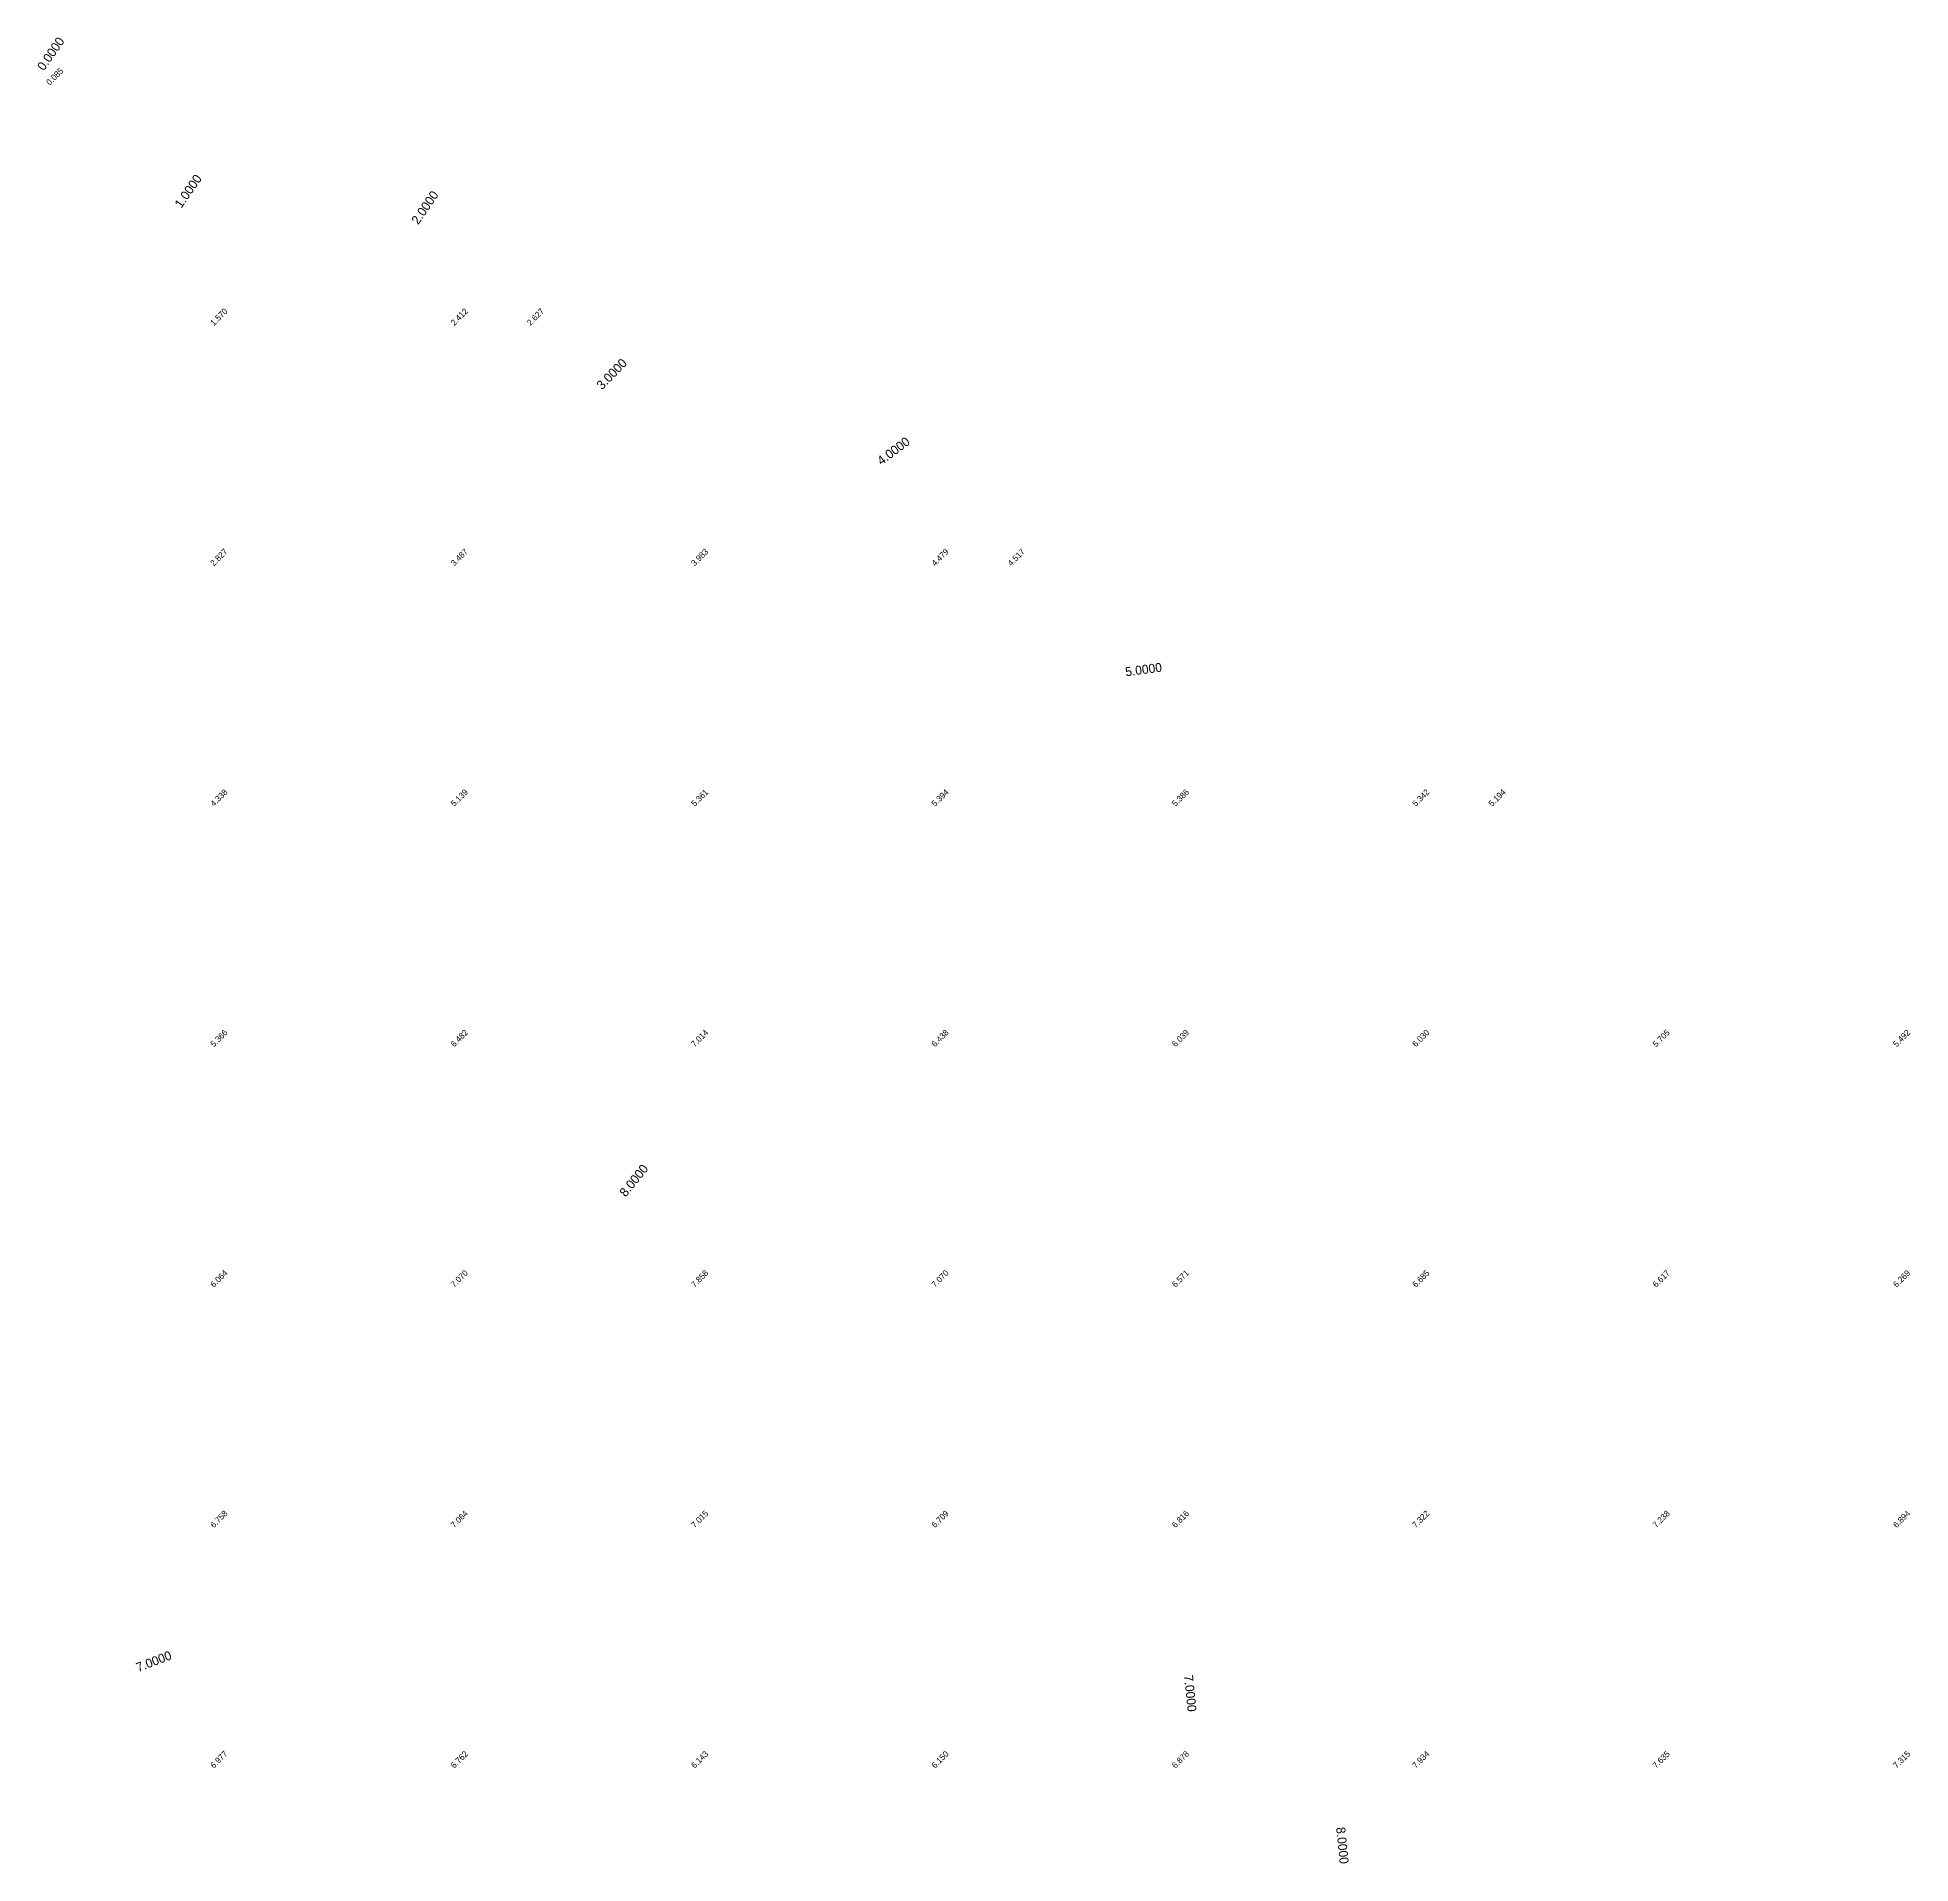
# Model space of a CAD drawing. Header units: metres. Extents: x 286386 to 287779, y 2079267 to 2080589.
# Drawn here: x 286924.9 to 287080.7, y 2080271.3 to 2080423.2 of the extents above; entities that cross this region are included whole.
import ezdxf
from ezdxf.enums import TextEntityAlignment as Align

# ---------------------------------------------------------------- set-up
doc = ezdxf.new("R2010")
doc.units = ezdxf.units.M
doc.header["$MEASUREMENT"] = 0
doc.layers.add('ESContAnn', color=231, linetype='Continuous')
doc.layers.add('ESElevation', color=150, linetype='Continuous')

msp = doc.modelspace()

# ---------------------------------------------------------------- texts
at = {"layer": 'ESContAnn'}
for s, rotation, p in [('0.0000', 55.0453, (286926.01, 2080421.89)), ('1.0000', 55.0454, (286937.44, 2080410.46)), ('2.0000', 55.4915, (286957.14, 2080409.1)), ('3.0000', 45.8551, (286972.68, 2080395.25)), ('4.0000', 37.073, (286996.12, 2080388.85)), ('5.0000', 7.5946, (287016.93, 2080370.67)), ('8.0000', 51.009, (286974.52, 2080328.17)), ('7.0000', 21.1135, (286934.58, 2080288.17)), ('7.0000', 275.8395, (287020.82, 2080285.51)), ('8.0000', 275.8395, (287033.48, 2080272.85))]:
    msp.add_text(s, height=0.75, rotation=rotation, dxfattribs=at).set_placement(p, align=Align.MIDDLE_CENTER)
at = {"layer": 'ESElevation'}
for s, p in [('0.085', (286926.34, 2080420)), ('1.570', (286940, 2080400)), ('2.412', (286960, 2080400)), ('2.627', (286966.34, 2080400)), ('2.827', (286940, 2080380)), ('3.487', (286960, 2080380)), ('3.983', (286980, 2080380)), ('4.479', (287000, 2080380)), ('4.517', (287006.34, 2080380)), ('4.338', (286940, 2080360)), ('5.139', (286960, 2080360)), ('5.361', (286980, 2080360)), ('5.394', (287000, 2080360)), ('5.386', (287020, 2080360)), ('5.342', (287040, 2080360)), ('5.194', (287046.34, 2080360)), ('5.366', (286940, 2080340)), ('6.482', (286960, 2080340)), ('7.014', (286980, 2080340)), ('6.438', (287000, 2080340)), ('6.039', (287020, 2080340)), ('6.030', (287040, 2080340)), ('5.705', (287060, 2080340)), ('5.492', (287080, 2080340)), ('6.064', (286940, 2080320)), ('7.070', (286960, 2080320)), ('7.858', (286980, 2080320)), ('7.070', (287000, 2080320)), ('6.571', (287020, 2080320)), ('6.685', (287040, 2080320)), ('6.617', (287060, 2080320)), ('6.269', (287080, 2080320)), ('6.758', (286940, 2080300)), ('7.064', (286960, 2080300)), ('7.015', (286980, 2080300)), ('6.709', (287000, 2080300)), ('6.816', (287020, 2080300)), ('7.322', (287040, 2080300)), ('7.238', (287060, 2080300)), ('6.894', (287080, 2080300)), ('6.977', (286940, 2080280)), ('6.762', (286960, 2080280)), ('6.143', (286980, 2080280)), ('6.150', (287000, 2080280)), ('6.878', (287020, 2080280)), ('7.934', (287040, 2080280)), ('7.635', (287060, 2080280)), ('7.315', (287080, 2080280))]:
    msp.add_text(s, height=0.5, rotation=45, dxfattribs=at).set_placement(p, align=Align.MIDDLE_CENTER)

doc.saveas('drawing.dxf')
